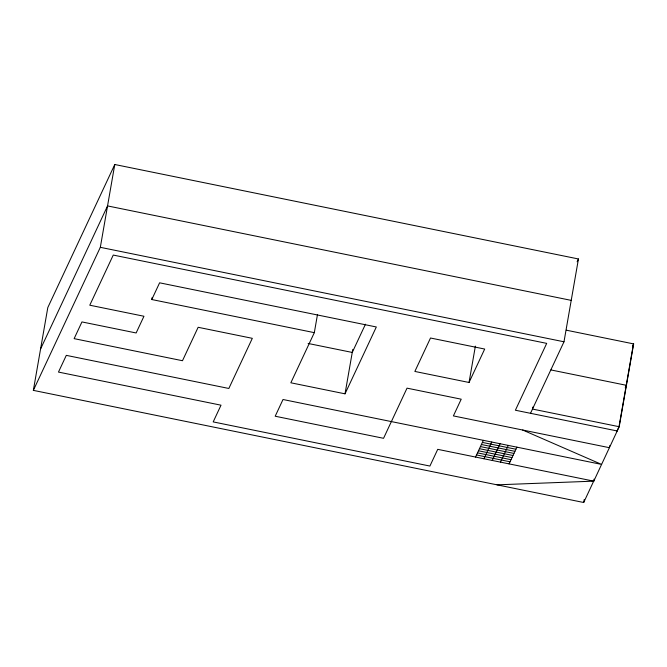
<?xml version="1.0" encoding="UTF-8"?>
<svg xmlns="http://www.w3.org/2000/svg" width="667" height="667" viewBox="0 0 667 667"><rect width="100%" height="100%" fill="white"/><g stroke="black" fill="none" stroke-linecap="round" stroke-linejoin="round"><path stroke-width="1" d="M594.055 479.098L593.705 481.115L583.7 502.493L33.35 390.37L47.807 307.554L114.774 164.507L578.447 258.971L563.99 341.787L530.507 413.307M33.35 390.37L100.325 247.324L114.774 164.507M317.492 314.482L314.324 332.65L151.784 299.533L152.134 297.515M314.324 332.65L290.845 382.791L345.022 393.83L352.776 349.416M469.034 382.474L484.692 349.049L430.507 338.011L414.857 371.444L469.034 382.474L475.379 346.131M532.85 407.045L532.491 409.063L619.193 426.722L633.65 343.905L566.291 330.182M583.7 502.493L584.225 499.466M609.73 445.673L609.38 447.69L453.385 415.908L461.214 399.191L407.028 388.152L383.55 438.302L275.196 416.225L283.016 399.508L601.601 464.415L522.678 430.023M633.467 343.872L619.018 426.688L617.025 430.94M40.579 348.966L107.554 205.92L571.219 300.375M151.784 299.533L159.605 282.816L376.33 326.972L345.022 393.83M365.474 324.195L352.251 352.443L308.104 343.455M475.529 457.062L483.358 440.328M483.917 458.746L491.746 442.029M577.13 261.772L578.447 258.971M492.296 460.455L500.125 443.738M500.483 462.123L508.312 445.406M509.063 463.873L516.883 447.157M632.458 346.456L633.65 343.905M625.229 387.861L626.421 385.318M497.015 484.834L593.772 481.149L619.193 426.722M100.325 247.324L563.99 341.787M550.917 369.935L626.246 385.276M617.208 430.974L515.391 410.23L546.698 343.372L113.257 255.069L89.778 305.211L143.955 316.25L136.135 332.966L81.949 321.928L74.129 338.644L182.483 360.722L198.141 327.289L252.318 338.327L228.839 388.469L66.3 355.361L58.471 372.078L221.01 405.186L213.19 421.903L429.907 466.058L437.735 449.341L593.772 481.149M482.383 442.413L515.908 449.241M481.407 444.505L514.932 451.334M480.423 446.59L513.949 453.427M479.448 448.683L512.973 455.511M478.472 450.775L511.998 457.604M477.489 452.86L511.014 459.688M476.513 454.952L510.038 461.781"/></g></svg>
